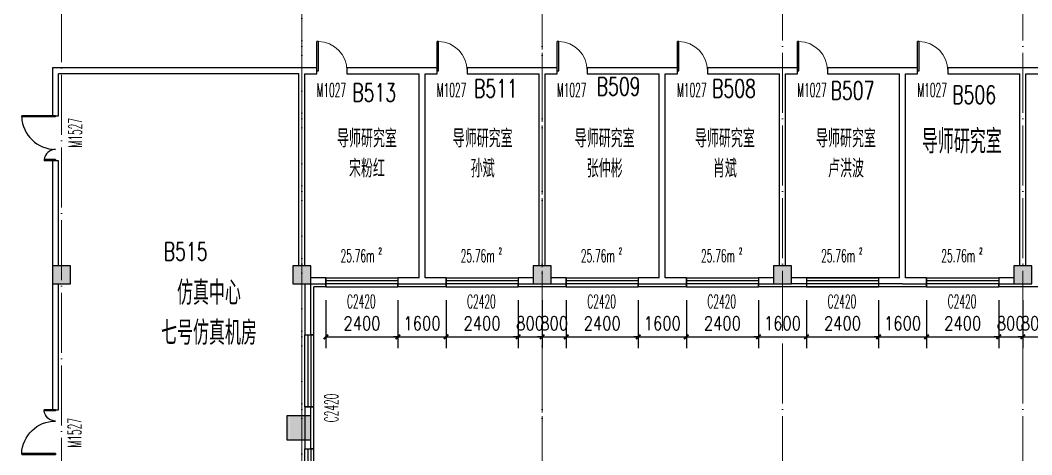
# Model space of a CAD drawing. Extents: x 1417642 to 3570900, y 124798 to 1191112.
# Drawn here: x 1523626 to 1557303, y 174833 to 189315 of the extents above; entities that cross this region are included whole.
import ezdxf

# ---------------------------------------------------------------- set-up
doc = ezdxf.new("R2010")
doc.units = 0
doc.header["$LTSCALE"] = 1000
doc.header["$MEASUREMENT"] = 0
doc.linetypes.add('DOTE', pattern=[2.42, 2, -0.2, 0.02, -0.2])
doc.layers.get('0').update_dxf_attribs({"linetype": 'CONTINUOUS'})
doc.layers.get('Defpoints').update_dxf_attribs({"linetype": 'CONTINUOUS'})
for name, color, linetype in [('colu', 2, 'CONTINUOUS'), ('COLUMN', 9, 'CONTINUOUS'), ('DOTE', 1, 'DOTE'), ('PUB_DIM', 3, 'CONTINUOUS'), ('PUB_HATCH', 8, 'CONTINUOUS'), ('PUB_TEXT', 40, 'CONTINUOUS'), ('SPACE', 7, 'CONTINUOUS'), ('SURFACE', 6, 'CONTINUOUS'), ('tiaozheng', 20, 'CONTINUOUS'), ('WALL', 4, 'CONTINUOUS'), ('WINDOW', 2, 'CONTINUOUS'), ('WINDOW_TEXT', 7, 'CONTINUOUS'), ('填充', 252, 'CONTINUOUS'), ('柱填充', 8, 'CONTINUOUS')]:
    doc.layers.add(name, color=color, linetype=linetype)
doc.styles.add('_TCH_SPACE', font='ROMANS', dxfattribs={"width": 0.7, "height": 5, "bigfont": 'Z'})
doc.styles.add('_TCH_WINDOW', font='ROMANS.shx', dxfattribs={"width": 0.7, "height": 400, "bigfont": 'Z.shx'})
doc.styles.add('DIM_FONT', font='SIMPLEX.shx', dxfattribs={"width": 0.8})
doc.styles.add('Z', font='ROMANS', dxfattribs={"width": 0.7, "bigfont": 'Z'})
doc.dimstyles.new('DIMN150', dxfattribs={"dimscale": 1.5, "dimtxt": 300, "dimasz": 100, "dimexe": 250, "dimexo": 300, "dimgap": 150, "dimtad": 1, "dimdec": 0, "dimzin": 0, "dimdsep": 46, "dimtxsty": 'DIM_FONT', "dimblk": 'ARCHTICK', "dimcen": 0.09, "dimdle": 1.5, "dimclrt": 7, "dimazin": 2, "dimtfac": 1, "dimtdec": 0, "dimtix": 1, "dimtmove": 2, "dimatfit": 3, "dimldrblk": 'ARCHTICK', "dimfxl": 1, "dimtolj": 1, "dimtzin": 0, "dimarcsym": 0})

# ---------------------------------------------------------------- blocks, each defined once
blk = doc.blocks.new('i89')
at = {"layer": '柱填充'}
h = blk.add_hatch(color=256, dxfattribs=at)
h.paths.add_polyline_path([(1555333, 501498), (1555333, 502098), (1554733, 502098), (1554733, 501498)])
h.paths.add_polyline_path([(1525733, 501498), (1525733, 502098), (1525133, 502098), (1525133, 501498)])
h.paths.add_polyline_path([(1517733, 501498), (1517733, 502098), (1517133, 502098), (1517133, 501498)])
h.paths.add_polyline_path([(1509733, 501498), (1509733, 502098), (1509133, 502098), (1509133, 501498)])
h.paths.add_polyline_path([(1501733, 501498), (1501733, 502098), (1501133, 502098), (1501133, 501498)])
h.paths.add_polyline_path([(1498133, 501498), (1498133, 502098), (1497533, 502098), (1497533, 501498)])
h.paths.add_polyline_path([(1498133, 529448), (1498133, 530148), (1497433, 530148), (1497433, 529448)])
h.paths.add_polyline_path([(1498133, 537448), (1498133, 538148), (1497433, 538148), (1497433, 537448)])
h.paths.add_polyline_path([(1541783, 545398), (1541783, 546098), (1541083, 546098), (1541083, 545398)])
h.paths.add_polyline_path([(1565333, 559098), (1565333, 559698), (1564733, 559698), (1564733, 559098)])
h.paths.add_polyline_path([(1565383, 549098), (1565383, 549798), (1564683, 549798), (1564683, 549098)])
h.paths.add_polyline_path([(1565333, 545498), (1565333, 546098), (1564733, 546098), (1564733, 545498)])
h.paths.add_polyline_path([(1565383, 538098), (1564683, 538098), (1564683, 537498), (1565383, 537498)])
h.paths.add_polyline_path([(1565333, 529498), (1565333, 530098), (1564733, 530098), (1564733, 529498)])
h.paths.add_polyline_path([(1565333, 519498), (1565333, 520098), (1564733, 520098), (1564733, 519498)])
h.paths.add_polyline_path([(1565333, 511498), (1565333, 512098), (1564733, 512098), (1564733, 511498)])
h.paths.add_polyline_path([(1565333, 501498), (1565333, 502098), (1564733, 502098), (1564733, 501498)])
h.paths.add_polyline_path([(1555333, 559098), (1555333, 559698), (1554733, 559698), (1554733, 559098)])
h.paths.add_polyline_path([(1555333, 549098), (1555333, 549698), (1554733, 549698), (1554733, 549098)])
h.paths.add_polyline_path([(1555333, 545498), (1555333, 546098), (1554733, 546098), (1554733, 545498)])
h.paths.add_polyline_path([(1555333, 537498), (1555333, 538098), (1554733, 538098), (1554733, 537498)])
h.paths.add_polyline_path([(1555433, 529448), (1555433, 530148), (1554733, 530148), (1554733, 529448)])
h.paths.add_polyline_path([(1555433, 519448), (1555433, 520148), (1554733, 520148), (1554733, 519448)])
h.paths.add_polyline_path([(1555433, 511498), (1555433, 512198), (1554733, 512198), (1554733, 511498)])
h.paths.add_polyline_path([(1551733, 557298), (1551733, 557898), (1551133, 557898), (1551133, 557298)])
h.paths.add_polyline_path([(1551783, 549098), (1551783, 549798), (1551083, 549798), (1551083, 549098)])
h.paths.add_polyline_path([(1551733, 545498), (1551733, 546098), (1551133, 546098), (1551133, 545498)])
h.paths.add_polyline_path([(1551733, 537498), (1551733, 538098), (1551133, 538098), (1551133, 537498)])
h.paths.add_polyline_path([(1551733, 529498), (1551733, 530098), (1551133, 530098), (1551133, 529498)])
h.paths.add_polyline_path([(1551733, 519498), (1551733, 520098), (1551133, 520098), (1551133, 519498)])
h.paths.add_polyline_path([(1551783, 511498), (1551783, 512198), (1551083, 512198), (1551083, 511498)])
h.paths.add_polyline_path([(1551733, 501498), (1551733, 502098), (1551133, 502098), (1551133, 501498)])
h.paths.add_polyline_path([(1541733, 559098), (1541733, 559698), (1541133, 559698), (1541133, 559098)])
h.paths.add_polyline_path([(1541733, 557298), (1541733, 557898), (1541133, 557898), (1541133, 557298)])
h.paths.add_polyline_path([(1541783, 549098), (1541783, 549798), (1541083, 549798), (1541083, 549098)])
h.paths.add_polyline_path([(1541733, 537498), (1541733, 538298), (1541133, 538298), (1541133, 537498)])
h.paths.add_polyline_path([(1541733, 519298), (1541733, 520098), (1541133, 520098), (1541133, 519298)])
h.paths.add_polyline_path([(1541833, 511498), (1541833, 512298), (1541033, 512298), (1541033, 511498)])
h.paths.add_polyline_path([(1541733, 501498), (1541733, 502098), (1541133, 502098), (1541133, 501498)])
h.paths.add_polyline_path([(1533733, 559098), (1533733, 559698), (1533133, 559698), (1533133, 559098)])
h.paths.add_polyline_path([(1533783, 549098), (1533783, 549798), (1533083, 549798), (1533083, 549098)])
h.paths.add_polyline_path([(1533733, 545498), (1533733, 546098), (1533133, 546098), (1533133, 545498)])
h.paths.add_polyline_path([(1533733, 537498), (1533733, 538298), (1533133, 538298), (1533133, 537498)])
h.paths.add_polyline_path([(1533733, 519298), (1533733, 520098), (1533133, 520098), (1533133, 519298)])
h.paths.add_polyline_path([(1533833, 511498), (1533833, 512298), (1533033, 512298), (1533033, 511498)])
h.paths.add_polyline_path([(1533733, 501498), (1533733, 502098), (1533133, 502098), (1533133, 501498)])
h.paths.add_polyline_path([(1525733, 559098), (1525733, 559698), (1525133, 559698), (1525133, 559098)])
h.paths.add_polyline_path([(1525783, 549098), (1525783, 549798), (1525083, 549798), (1525083, 549098)])
h.paths.add_polyline_path([(1525733, 545498), (1525733, 546098), (1525133, 546098), (1525133, 545498)])
h.paths.add_polyline_path([(1525733, 537498), (1525733, 538298), (1525133, 538298), (1525133, 537498)])
h.paths.add_polyline_path([(1525733, 519298), (1525733, 520098), (1525133, 520098), (1525133, 519298)])
h.paths.add_polyline_path([(1525833, 511498), (1525833, 512298), (1525033, 512298), (1525033, 511498)])
h.paths.add_polyline_path([(1517733, 559098), (1517733, 559698), (1517133, 559698), (1517133, 559098)])
h.paths.add_polyline_path([(1517783, 549098), (1517783, 549798), (1517083, 549798), (1517083, 549098)])
h.paths.add_polyline_path([(1517733, 545498), (1517733, 546098), (1517133, 546098), (1517133, 545498)])
h.paths.add_polyline_path([(1517733, 537498), (1517733, 538298), (1517133, 538298), (1517133, 537498)])
h.paths.add_polyline_path([(1517733, 519298), (1517733, 520098), (1517133, 520098), (1517133, 519298)])
h.paths.add_polyline_path([(1517833, 511498), (1517833, 512298), (1517033, 512298), (1517033, 511498)])
h.paths.add_polyline_path([(1509733, 559098), (1509733, 559698), (1509133, 559698), (1509133, 559098)])
h.paths.add_polyline_path([(1509783, 549098), (1509783, 549798), (1509083, 549798), (1509083, 549098)])
h.paths.add_polyline_path([(1509733, 545498), (1509733, 546098), (1509133, 546098), (1509133, 545498)])
h.paths.add_polyline_path([(1509733, 537498), (1509733, 538298), (1509133, 538298), (1509133, 537498)])
h.paths.add_polyline_path([(1509733, 519298), (1509733, 520098), (1509133, 520098), (1509133, 519298)])
h.paths.add_polyline_path([(1509833, 511498), (1509833, 512298), (1509033, 512298), (1509033, 511498)])
h.paths.add_polyline_path([(1509733, 480798), (1509733, 481398), (1509133, 481398), (1509133, 480798)])
h.paths.add_polyline_path([(1501733, 559098), (1501733, 559698), (1501133, 559698), (1501133, 559098)])
h.paths.add_polyline_path([(1501733, 549098), (1501733, 549698), (1501133, 549698), (1501133, 549098)])
h.paths.add_polyline_path([(1501733, 545498), (1501733, 546098), (1501133, 546098), (1501133, 545498)])
h.paths.add_polyline_path([(1501733, 537498), (1501733, 538098), (1501133, 538098), (1501133, 537498)])
h.paths.add_polyline_path([(1501733, 529498), (1501733, 530098), (1501133, 530098), (1501133, 529498)])
h.paths.add_polyline_path([(1501733, 519498), (1501733, 520098), (1501133, 520098), (1501133, 519498)])
h.paths.add_polyline_path([(1501833, 511498), (1501833, 512198), (1501133, 512198), (1501133, 511498)])
h.paths.add_polyline_path([(1501733, 480798), (1501733, 481398), (1501133, 481398), (1501133, 480798)])
h.paths.add_polyline_path([(1498133, 559098), (1498133, 559698), (1497533, 559698), (1497533, 559098)])
h.paths.add_polyline_path([(1498183, 549098), (1498183, 549798), (1497483, 549798), (1497483, 549098)])
h.paths.add_polyline_path([(1498133, 545498), (1498133, 546098), (1497533, 546098), (1497533, 545498)])
h.paths.add_polyline_path([(1498133, 519448), (1498133, 520148), (1497433, 520148), (1497433, 519448)])
h.paths.add_polyline_path([(1498133, 511448), (1498133, 512148), (1497433, 512148), (1497433, 511448)])
h.paths.add_polyline_path([(1498133, 480798), (1498133, 481398), (1497533, 481398), (1497533, 480798)])
h.paths.add_polyline_path([(1488133, 559098), (1488133, 559698), (1487533, 559698), (1487533, 559098)])
h.paths.add_polyline_path([(1488233, 549098), (1488233, 549798), (1487533, 549798), (1487533, 549098)])
h.paths.add_polyline_path([(1488133, 545498), (1488133, 546098), (1487533, 546098), (1487533, 545498)])
h.paths.add_polyline_path([(1488133, 537498), (1488133, 538098), (1487533, 538098), (1487533, 537498)])
h.paths.add_polyline_path([(1488133, 529498), (1488133, 530098), (1487533, 530098), (1487533, 529498)])
h.paths.add_polyline_path([(1488133, 519498), (1488133, 520098), (1487533, 520098), (1487533, 519498)])
h.paths.add_polyline_path([(1488133, 511498), (1488133, 512098), (1487533, 512098), (1487533, 511498)])
h.paths.add_polyline_path([(1488133, 501498), (1488133, 502098), (1487533, 502098), (1487533, 501498)])
h.paths.add_polyline_path([(1488133, 480798), (1488133, 481398), (1487533, 481398), (1487533, 480798)])
h.paths.add_polyline_path([(1498133, 484398), (1498133, 485198), (1497433, 485198), (1497433, 484398)])
h.paths.add_polyline_path([(1498134, 496298), (1498134, 497098), (1497433, 497098), (1497433, 496298)])
h.paths.add_polyline_path([(1487533, 497098), (1487533, 496298), (1488233, 496298), (1488233, 497098)])
h.paths.add_polyline_path([(1487533, 485198), (1487533, 484398), (1488233, 484398), (1488233, 485198)])
h.paths.add_polyline_path([(1509733, 496298), (1509733, 497098), (1509033, 497098), (1509033, 496298)])
h.paths.add_polyline_path([(1509733, 484398), (1509733, 485198), (1509033, 485198), (1509033, 484398)])
blk.add_hatch(color=256, dxfattribs=at).paths.add_polyline_path([(1508934, 497098), (1509032, 497098), (1509032, 496298), (1508934, 496298)])
at = {"layer": 'colu'}
for points in [[(1501733, 501498), (1501733, 502098), (1501133, 502098), (1501133, 501498)], [(1509733, 501498), (1509733, 502098), (1509133, 502098), (1509133, 501498)], [(1517733, 501498), (1517733, 502098), (1517133, 502098), (1517133, 501498)], [(1525733, 501498), (1525733, 502098), (1525133, 502098), (1525133, 501498)], [(1533733, 501498), (1533733, 502098), (1533133, 502098), (1533133, 501498)], [(1509733, 496298), (1509733, 497098), (1508933, 497098), (1508933, 496298)]]:
    blk.add_lwpolyline(points, close=True, dxfattribs=at)
blk = doc.blocks.new('_ArchTick')
at = {"color": 0, "linetype": 'ByBlock', "const_width": 0.4}
blk.add_lwpolyline([(-0.5, -0.5), (0.5, 0.5)], dxfattribs=at)
blk = doc.blocks.new('*D786')
at = {"layer": 'Defpoints', "color": 0}
for p in [(1533803, 180433), (1536203, 180433), (1536203, 178762)]:
    blk.add_point(p, dxfattribs=at)
at = {"layer": 'PUB_DIM', "color": 0, "lineweight": -2}
for p, q in [((1533803, 179983), (1533803, 178387)), ((1536203, 179983), (1536203, 178387)), ((1533801, 178762), (1536205, 178762))]:
    blk.add_line(p, q, dxfattribs=at)
at = {"layer": 'PUB_DIM', "color": 0, "lineweight": -2, "xscale": 150, "yscale": 150, "zscale": 150, "rotation": 180}
blk.add_blockref('_ArchTick', (1533803, 178762), dxfattribs=at)
at = {"layer": 'PUB_DIM', "color": 0, "lineweight": -2, "xscale": 150, "yscale": 150, "zscale": 150}
blk.add_blockref('_ArchTick', (1536203, 178762), dxfattribs=at)
at = {"layer": 'PUB_DIM', "color": 7, "insert": (1535003, 179212), "char_height": 450, "attachment_point": 5, "style": 'DIM_FONT'}
blk.add_mtext('\\A1;2400', dxfattribs=at)
blk = doc.blocks.new('*D787')
at = {"layer": 'Defpoints', "color": 0}
for p in [(1536203, 180433), (1537803, 180433), (1537803, 178762)]:
    blk.add_point(p, dxfattribs=at)
at = {"layer": 'PUB_DIM', "color": 0, "lineweight": -2}
for p, q in [((1536203, 179983), (1536203, 178387)), ((1537803, 179983), (1537803, 178387)), ((1536203, 178762), (1536053, 178762)), ((1536203, 178762), (1537803, 178762)), ((1537803, 178762), (1537953, 178762))]:
    blk.add_line(p, q, dxfattribs=at)
at = {"layer": 'PUB_DIM', "color": 0, "lineweight": -2, "xscale": 150, "yscale": 150, "zscale": 150}
blk.add_blockref('_ArchTick', (1536203, 178762), dxfattribs=at)
at = {"layer": 'PUB_DIM', "color": 0, "lineweight": -2, "xscale": 150, "yscale": 150, "zscale": 150, "rotation": 180}
blk.add_blockref('_ArchTick', (1537803, 178762), dxfattribs=at)
at = {"layer": 'PUB_DIM', "color": 7, "insert": (1537003, 179212), "char_height": 450, "attachment_point": 5, "style": 'DIM_FONT'}
blk.add_mtext('\\A1;1600', dxfattribs=at)
blk = doc.blocks.new('*D788')
at = {"layer": 'Defpoints', "color": 0}
for p in [(1537803, 180433), (1540203, 180433), (1540203, 178762)]:
    blk.add_point(p, dxfattribs=at)
at = {"layer": 'PUB_DIM', "color": 0, "lineweight": -2}
for p, q in [((1537803, 179983), (1537803, 178387)), ((1540203, 179983), (1540203, 178387)), ((1537801, 178762), (1540205, 178762))]:
    blk.add_line(p, q, dxfattribs=at)
at = {"layer": 'PUB_DIM', "color": 0, "lineweight": -2, "xscale": 150, "yscale": 150, "zscale": 150, "rotation": 180}
blk.add_blockref('_ArchTick', (1537803, 178762), dxfattribs=at)
at = {"layer": 'PUB_DIM', "color": 0, "lineweight": -2, "xscale": 150, "yscale": 150, "zscale": 150}
blk.add_blockref('_ArchTick', (1540203, 178762), dxfattribs=at)
at = {"layer": 'PUB_DIM', "color": 7, "insert": (1539003, 179212), "char_height": 450, "attachment_point": 5, "style": 'DIM_FONT'}
blk.add_mtext('\\A1;2400', dxfattribs=at)
blk = doc.blocks.new('*D789')
at = {"layer": 'Defpoints', "color": 0}
for p in [(1540203, 180433), (1541003, 180433), (1541003, 178762)]:
    blk.add_point(p, dxfattribs=at)
at = {"layer": 'PUB_DIM', "color": 0, "lineweight": -2}
for p, q in [((1540203, 179983), (1540203, 178387)), ((1541003, 179983), (1541003, 178387)), ((1540203, 178762), (1540053, 178762)), ((1540203, 178762), (1541003, 178762)), ((1541003, 178762), (1541153, 178762))]:
    blk.add_line(p, q, dxfattribs=at)
at = {"layer": 'PUB_DIM', "color": 0, "lineweight": -2, "xscale": 150, "yscale": 150, "zscale": 150}
blk.add_blockref('_ArchTick', (1540203, 178762), dxfattribs=at)
at = {"layer": 'PUB_DIM', "color": 0, "lineweight": -2, "xscale": 150, "yscale": 150, "zscale": 150, "rotation": 180}
blk.add_blockref('_ArchTick', (1541003, 178762), dxfattribs=at)
at = {"layer": 'PUB_DIM', "color": 7, "insert": (1540603, 179212), "char_height": 450, "attachment_point": 5, "style": 'DIM_FONT'}
blk.add_mtext('\\A1;800', dxfattribs=at)
blk = doc.blocks.new('*D790')
at = {"layer": 'Defpoints', "color": 0}
for p in [(1541003, 180433), (1541803, 180433), (1541803, 178762)]:
    blk.add_point(p, dxfattribs=at)
at = {"layer": 'PUB_DIM', "color": 0, "lineweight": -2}
for p, q in [((1541003, 179983), (1541003, 178387)), ((1541803, 179983), (1541803, 178387)), ((1541003, 178762), (1540853, 178762)), ((1541003, 178762), (1541803, 178762)), ((1541803, 178762), (1541953, 178762))]:
    blk.add_line(p, q, dxfattribs=at)
at = {"layer": 'PUB_DIM', "color": 0, "lineweight": -2, "xscale": 150, "yscale": 150, "zscale": 150}
blk.add_blockref('_ArchTick', (1541003, 178762), dxfattribs=at)
at = {"layer": 'PUB_DIM', "color": 0, "lineweight": -2, "xscale": 150, "yscale": 150, "zscale": 150, "rotation": 180}
blk.add_blockref('_ArchTick', (1541803, 178762), dxfattribs=at)
at = {"layer": 'PUB_DIM', "color": 7, "insert": (1541403, 179212), "char_height": 450, "attachment_point": 5, "style": 'DIM_FONT'}
blk.add_mtext('\\A1;800', dxfattribs=at)
blk = doc.blocks.new('*D791')
at = {"layer": 'Defpoints', "color": 0}
for p in [(1541803, 180433), (1544203, 180433), (1544203, 178762)]:
    blk.add_point(p, dxfattribs=at)
at = {"layer": 'PUB_DIM', "color": 0, "lineweight": -2}
for p, q in [((1541803, 179983), (1541803, 178387)), ((1544203, 179983), (1544203, 178387)), ((1541801, 178762), (1544205, 178762))]:
    blk.add_line(p, q, dxfattribs=at)
at = {"layer": 'PUB_DIM', "color": 0, "lineweight": -2, "xscale": 150, "yscale": 150, "zscale": 150, "rotation": 180}
blk.add_blockref('_ArchTick', (1541803, 178762), dxfattribs=at)
at = {"layer": 'PUB_DIM', "color": 0, "lineweight": -2, "xscale": 150, "yscale": 150, "zscale": 150}
blk.add_blockref('_ArchTick', (1544203, 178762), dxfattribs=at)
at = {"layer": 'PUB_DIM', "color": 7, "insert": (1543003, 179212), "char_height": 450, "attachment_point": 5, "style": 'DIM_FONT'}
blk.add_mtext('\\A1;2400', dxfattribs=at)
blk = doc.blocks.new('*D792')
at = {"layer": 'Defpoints', "color": 0}
for p in [(1544203, 180433), (1545803, 180433), (1545803, 178762)]:
    blk.add_point(p, dxfattribs=at)
at = {"layer": 'PUB_DIM', "color": 0, "lineweight": -2}
for p, q in [((1544203, 179983), (1544203, 178387)), ((1545803, 179983), (1545803, 178387)), ((1544203, 178762), (1544053, 178762)), ((1544203, 178762), (1545803, 178762)), ((1545803, 178762), (1545953, 178762))]:
    blk.add_line(p, q, dxfattribs=at)
at = {"layer": 'PUB_DIM', "color": 0, "lineweight": -2, "xscale": 150, "yscale": 150, "zscale": 150}
blk.add_blockref('_ArchTick', (1544203, 178762), dxfattribs=at)
at = {"layer": 'PUB_DIM', "color": 0, "lineweight": -2, "xscale": 150, "yscale": 150, "zscale": 150, "rotation": 180}
blk.add_blockref('_ArchTick', (1545803, 178762), dxfattribs=at)
at = {"layer": 'PUB_DIM', "color": 7, "insert": (1545003, 179212), "char_height": 450, "attachment_point": 5, "style": 'DIM_FONT'}
blk.add_mtext('\\A1;1600', dxfattribs=at)
blk = doc.blocks.new('*D793')
at = {"layer": 'Defpoints', "color": 0}
for p in [(1545803, 180433), (1548203, 180433), (1548203, 178762)]:
    blk.add_point(p, dxfattribs=at)
at = {"layer": 'PUB_DIM', "color": 0, "lineweight": -2}
for p, q in [((1545803, 179983), (1545803, 178387)), ((1548203, 179983), (1548203, 178387)), ((1545801, 178762), (1548205, 178762))]:
    blk.add_line(p, q, dxfattribs=at)
at = {"layer": 'PUB_DIM', "color": 0, "lineweight": -2, "xscale": 150, "yscale": 150, "zscale": 150, "rotation": 180}
blk.add_blockref('_ArchTick', (1545803, 178762), dxfattribs=at)
at = {"layer": 'PUB_DIM', "color": 0, "lineweight": -2, "xscale": 150, "yscale": 150, "zscale": 150}
blk.add_blockref('_ArchTick', (1548203, 178762), dxfattribs=at)
at = {"layer": 'PUB_DIM', "color": 7, "insert": (1547003, 179212), "char_height": 450, "attachment_point": 5, "style": 'DIM_FONT'}
blk.add_mtext('\\A1;2400', dxfattribs=at)
blk = doc.blocks.new('*D794')
at = {"layer": 'Defpoints', "color": 0}
for p in [(1548203, 180433), (1549803, 180433), (1549803, 178762)]:
    blk.add_point(p, dxfattribs=at)
at = {"layer": 'PUB_DIM', "color": 0, "lineweight": -2}
for p, q in [((1548203, 179983), (1548203, 178387)), ((1549803, 179983), (1549803, 178387)), ((1548203, 178762), (1548053, 178762)), ((1548203, 178762), (1549803, 178762)), ((1549803, 178762), (1549953, 178762))]:
    blk.add_line(p, q, dxfattribs=at)
at = {"layer": 'PUB_DIM', "color": 0, "lineweight": -2, "xscale": 150, "yscale": 150, "zscale": 150}
blk.add_blockref('_ArchTick', (1548203, 178762), dxfattribs=at)
at = {"layer": 'PUB_DIM', "color": 0, "lineweight": -2, "xscale": 150, "yscale": 150, "zscale": 150, "rotation": 180}
blk.add_blockref('_ArchTick', (1549803, 178762), dxfattribs=at)
at = {"layer": 'PUB_DIM', "color": 7, "insert": (1549003, 179212), "char_height": 450, "attachment_point": 5, "style": 'DIM_FONT'}
blk.add_mtext('\\A1;1600', dxfattribs=at)
blk = doc.blocks.new('*D795')
at = {"layer": 'Defpoints', "color": 0}
for p in [(1549803, 180433), (1552203, 180433), (1552203, 178762)]:
    blk.add_point(p, dxfattribs=at)
at = {"layer": 'PUB_DIM', "color": 0, "lineweight": -2}
for p, q in [((1549803, 179983), (1549803, 178387)), ((1552203, 179983), (1552203, 178387)), ((1549801, 178762), (1552205, 178762))]:
    blk.add_line(p, q, dxfattribs=at)
at = {"layer": 'PUB_DIM', "color": 0, "lineweight": -2, "xscale": 150, "yscale": 150, "zscale": 150, "rotation": 180}
blk.add_blockref('_ArchTick', (1549803, 178762), dxfattribs=at)
at = {"layer": 'PUB_DIM', "color": 0, "lineweight": -2, "xscale": 150, "yscale": 150, "zscale": 150}
blk.add_blockref('_ArchTick', (1552203, 178762), dxfattribs=at)
at = {"layer": 'PUB_DIM', "color": 7, "insert": (1551003, 179212), "char_height": 450, "attachment_point": 5, "style": 'DIM_FONT'}
blk.add_mtext('\\A1;2400', dxfattribs=at)
blk = doc.blocks.new('*D796')
at = {"layer": 'Defpoints', "color": 0}
for p in [(1552203, 180433), (1553803, 180433), (1553803, 178762)]:
    blk.add_point(p, dxfattribs=at)
at = {"layer": 'PUB_DIM', "color": 0, "lineweight": -2}
for p, q in [((1552203, 179983), (1552203, 178387)), ((1553803, 179983), (1553803, 178387)), ((1552203, 178762), (1552053, 178762)), ((1552203, 178762), (1553803, 178762)), ((1553803, 178762), (1553953, 178762))]:
    blk.add_line(p, q, dxfattribs=at)
at = {"layer": 'PUB_DIM', "color": 0, "lineweight": -2, "xscale": 150, "yscale": 150, "zscale": 150}
blk.add_blockref('_ArchTick', (1552203, 178762), dxfattribs=at)
at = {"layer": 'PUB_DIM', "color": 0, "lineweight": -2, "xscale": 150, "yscale": 150, "zscale": 150, "rotation": 180}
blk.add_blockref('_ArchTick', (1553803, 178762), dxfattribs=at)
at = {"layer": 'PUB_DIM', "color": 7, "insert": (1553003, 179212), "char_height": 450, "attachment_point": 5, "style": 'DIM_FONT'}
blk.add_mtext('\\A1;1600', dxfattribs=at)
blk = doc.blocks.new('*D797')
at = {"layer": 'Defpoints', "color": 0}
for p in [(1553803, 180433), (1556203, 180433), (1556203, 178762)]:
    blk.add_point(p, dxfattribs=at)
at = {"layer": 'PUB_DIM', "color": 0, "lineweight": -2}
for p, q in [((1553803, 179983), (1553803, 178387)), ((1556203, 179983), (1556203, 178387)), ((1553801, 178762), (1556205, 178762))]:
    blk.add_line(p, q, dxfattribs=at)
at = {"layer": 'PUB_DIM', "color": 0, "lineweight": -2, "xscale": 150, "yscale": 150, "zscale": 150, "rotation": 180}
blk.add_blockref('_ArchTick', (1553803, 178762), dxfattribs=at)
at = {"layer": 'PUB_DIM', "color": 0, "lineweight": -2, "xscale": 150, "yscale": 150, "zscale": 150}
blk.add_blockref('_ArchTick', (1556203, 178762), dxfattribs=at)
at = {"layer": 'PUB_DIM', "color": 7, "insert": (1555003, 179212), "char_height": 450, "attachment_point": 5, "style": 'DIM_FONT'}
blk.add_mtext('\\A1;2400', dxfattribs=at)
blk = doc.blocks.new('*D798')
at = {"layer": 'Defpoints', "color": 0}
for p in [(1556203, 180433), (1557003, 180433), (1557003, 178762)]:
    blk.add_point(p, dxfattribs=at)
at = {"layer": 'PUB_DIM', "color": 0, "lineweight": -2}
for p, q in [((1556203, 179983), (1556203, 178387)), ((1557003, 179983), (1557003, 178387)), ((1556203, 178762), (1556053, 178762)), ((1556203, 178762), (1557003, 178762)), ((1557003, 178762), (1557153, 178762))]:
    blk.add_line(p, q, dxfattribs=at)
at = {"layer": 'PUB_DIM', "color": 0, "lineweight": -2, "xscale": 150, "yscale": 150, "zscale": 150}
blk.add_blockref('_ArchTick', (1556203, 178762), dxfattribs=at)
at = {"layer": 'PUB_DIM', "color": 0, "lineweight": -2, "xscale": 150, "yscale": 150, "zscale": 150, "rotation": 180}
blk.add_blockref('_ArchTick', (1557003, 178762), dxfattribs=at)
at = {"layer": 'PUB_DIM', "color": 7, "insert": (1556603, 179212), "char_height": 450, "attachment_point": 5, "style": 'DIM_FONT'}
blk.add_mtext('\\A1;800', dxfattribs=at)
blk = doc.blocks.new('*D799')
at = {"layer": 'Defpoints', "color": 0}
for p in [(1557003, 180433), (1557803, 180433), (1557803, 178762)]:
    blk.add_point(p, dxfattribs=at)
at = {"layer": 'PUB_DIM', "color": 0, "lineweight": -2}
for p, q in [((1557003, 179983), (1557003, 178387)), ((1557803, 179983), (1557803, 178387)), ((1557003, 178762), (1556853, 178762)), ((1557003, 178762), (1557803, 178762)), ((1557803, 178762), (1557953, 178762))]:
    blk.add_line(p, q, dxfattribs=at)
at = {"layer": 'PUB_DIM', "color": 0, "lineweight": -2, "xscale": 150, "yscale": 150, "zscale": 150}
blk.add_blockref('_ArchTick', (1557003, 178762), dxfattribs=at)
at = {"layer": 'PUB_DIM', "color": 0, "lineweight": -2, "xscale": 150, "yscale": 150, "zscale": 150, "rotation": 180}
blk.add_blockref('_ArchTick', (1557803, 178762), dxfattribs=at)
at = {"layer": 'PUB_DIM', "color": 7, "insert": (1557403, 179212), "char_height": 450, "attachment_point": 5, "style": 'DIM_FONT'}
blk.add_mtext('\\A1;800', dxfattribs=at)
blk = doc.blocks.new('_FZH')
blk.add_lwpolyline([(-0.5, -0.5), (0.5, -0.5), (0.5, 0.5), (-0.5, 0.5)], close=True)
at = {"layer": 'PUB_HATCH'}
blk.add_solid([(-0.5, -0.5), (0.5, -0.5), (-0.5, 0.5), (0.5, 0.5)], dxfattribs=at)
blk = doc.blocks.new('$TCHSYS$WIN2D')
for p, q in [((-0.5, 0.5), (0.5, 0.5)), ((-0.5, 0.5), (-0.5, -0.5)), ((0.5, 0.5), (0.5, -0.5)), ((0.5, 0.167), (-0.5, 0.167)), ((0.5, -0.167), (-0.5, -0.167)), ((-0.5, -0.5), (0.5, -0.5))]:
    blk.add_line(p, q)
blk = doc.blocks.new('$DorLib2D$00000225')
at = {"color": 0}
for p, q in [((0.475, -0.001), (0.475, 0.752)), ((0.475, 0.752), (0.5, 0.752)), ((0.5, -0.001), (0.5, 0.752)), ((-0.5, 0), (-0.5, 0.252)), ((-0.475, 0.252), (-0.5, 0.252)), ((-0.475, 0), (-0.475, 0.252)), ((-0.475, 0), (-0.5, 0)), ((0.475, -0.001), (0.5, -0.001))]:
    blk.add_line(p, q, dxfattribs=at)
for centre, radius, start, end in [((0.505, -0.002), 0.755, 92.2493, 179.7238), ((-0.501, 0.003), 0.251, 359.7899, 84.0974)]:
    blk.add_arc(centre, radius, start, end, dxfattribs=at)
blk = doc.blocks.new('$DorLib2D$00000001')
for p, q in [((0.45, 0.975), (0.5, 0.975)), ((0.45, 0), (0.45, 0.975)), ((0.5, 0), (0.5, 0.975)), ((0.5, 0), (0.45, 0))]:
    blk.add_line(p, q)
at = {"lineweight": 13}
blk.add_arc((0.475, 0), 0.975, 91.4693, 180, dxfattribs=at)

msp = doc.modelspace()

# ---------------------------------------------------------------- linework, layer by layer
at = {"layer": 'DOTE', "lineweight": 0}
for points in [[(1533003.1, 243884), (1533003.1, 132632.2)], [(1541003.1, 243884), (1541003.1, 132632.2)], [(1549003.1, 243884), (1549003.1, 132632.2)], [(1557003.1, 243884), (1557003.1, 132632.2)], [(1533003.1, 243584), (1533003.1, 132632.2)], [(1541003.1, 243584), (1541003.1, 132632.2)], [(1525003.1, 216532.7), (1525003.1, 132632.2)], [(1533003.1, 198832.7), (1533003.1, 132632.2)], [(1533003.1, 190832.7), (1533003.1, 132632.2)]]:
    msp.add_lwpolyline(points, dxfattribs=at)
at = {"layer": 'SURFACE'}
for p, q in [((1533803.1, 180432.7), (1533803.1, 180532.7)), ((1536203.1, 180432.7), (1536203.1, 180532.7)), ((1537803.1, 180432.7), (1537803.1, 180532.7)), ((1540203.1, 180432.7), (1540203.1, 180532.7)), ((1541803.1, 180432.7), (1541803.1, 180532.7)), ((1544203.1, 180432.7), (1544203.1, 180532.7)), ((1545803.1, 180432.7), (1545803.1, 180532.7)), ((1548203.1, 180432.7), (1548203.1, 180532.7)), ((1553803.1, 180432.7), (1553803.1, 180532.7)), ((1556203.1, 180432.7), (1556203.1, 180532.7)), ((1533803.1, 180432.7), (1533403.1, 180432.7)), ((1533403.1, 178832.7), (1533403.1, 180432.7)), ((1537003.1, 180432.7), (1536203.1, 180432.7)), ((1537803.1, 180432.7), (1537003.1, 180432.7)), ((1541003.1, 180432.7), (1540203.1, 180432.7)), ((1541803.1, 180432.7), (1541003.1, 180432.7)), ((1545003.1, 180432.7), (1544203.1, 180432.7)), ((1545803.1, 180432.7), (1545003.1, 180432.7)), ((1549003.1, 180432.7), (1548203.1, 180432.7)), ((1552100.2, 180432.7), (1549003.1, 180432.7)), ((1553003.1, 180432.7), (1552103.1, 180432.7)), ((1553803.1, 180432.7), (1553003.1, 180432.7)), ((1557003.1, 180432.7), (1556203.1, 180432.7)), ((1557803.1, 180432.7), (1557003.1, 180432.7)), ((1533403.1, 178832.7), (1533303.1, 178832.7)), ((1533403.1, 176432.7), (1533303.1, 176432.7)), ((1533403.1, 175032.7), (1533403.1, 176432.7)), ((1533403.1, 175032.7), (1533303.1, 175032.7))]:
    msp.add_line(p, q, dxfattribs=at)
at = {"layer": 'WALL'}
for p, q in [((1524703.1, 187732.7), (1524703.1, 186132.7)), ((1533003.1, 187732.7), (1524703.1, 187732.7)), ((1533503.3, 187732.7), (1533003.1, 187732.7)), ((1533503.3, 187532.7), (1533503.3, 187732.7)), ((1537003.1, 187732.7), (1534503.3, 187732.7)), ((1534503.3, 187732.7), (1534503.3, 187532.7)), ((1537503.3, 187732.7), (1537003.1, 187732.7)), ((1537503.3, 187532.7), (1537503.3, 187732.7)), ((1541003.1, 187732.7), (1538503.3, 187732.7)), ((1538503.3, 187732.7), (1538503.3, 187532.7)), ((1541503.3, 187732.7), (1541003.1, 187732.7)), ((1541503.3, 187532.7), (1541503.3, 187732.7)), ((1545003.1, 187732.7), (1542503.3, 187732.7)), ((1542503.3, 187732.7), (1542503.3, 187532.7)), ((1545503.3, 187732.7), (1545003.1, 187732.7)), ((1545503.3, 187532.7), (1545503.3, 187732.7)), ((1549003.1, 187732.7), (1546503.3, 187732.7)), ((1546503.3, 187732.7), (1546503.3, 187532.7)), ((1549503.3, 187732.7), (1549003.1, 187732.7)), ((1549503.3, 187532.7), (1549503.3, 187732.7)), ((1553003.1, 187732.7), (1550503.3, 187732.7)), ((1550503.3, 187732.7), (1550503.3, 187532.7)), ((1553503.3, 187732.7), (1553003.1, 187732.7)), ((1553503.3, 187532.7), (1553503.3, 187732.7)), ((1557003.1, 187732.7), (1554503.3, 187732.7)), ((1554503.3, 187732.7), (1554503.3, 187532.7)), ((1557503.3, 187732.7), (1557003.1, 187732.7)), ((1524903.1, 186132.7), (1524903.1, 187532.7)), ((1532903.1, 187532.7), (1524903.1, 187532.7)), ((1532903.1, 181132.7), (1532903.1, 187532.7)), ((1533103.1, 181132.7), (1533103.1, 187532.7)), ((1533103.1, 187532.7), (1533503.3, 187532.7)), ((1534503.3, 187532.7), (1536903.1, 187532.7)), ((1536903.1, 180732.7), (1536903.1, 187532.7)), ((1537103.1, 187532.7), (1537503.3, 187532.7)), ((1537103.1, 180732.7), (1537103.1, 187532.7)), ((1538503.3, 187532.7), (1540903.1, 187532.7)), ((1540903.1, 181132.7), (1540903.1, 187532.7)), ((1541103.1, 181132.7), (1541103.1, 187532.7)), ((1541103.1, 187532.7), (1541503.3, 187532.7)), ((1542503.3, 187532.7), (1544903.1, 187532.7)), ((1544903.1, 180732.7), (1544903.1, 187532.7)), ((1545103.1, 187532.7), (1545503.3, 187532.7)), ((1545103.1, 180732.7), (1545103.1, 187532.7)), ((1546503.3, 187532.7), (1548903.1, 187532.7)), ((1548903.1, 181132.7), (1548903.1, 187532.7)), ((1549103.1, 181132.7), (1549103.1, 187532.7)), ((1549103.1, 187532.7), (1549503.3, 187532.7)), ((1550503.3, 187532.7), (1552903.1, 187532.7)), ((1552903.1, 180732.7), (1552903.1, 187532.7)), ((1553103.1, 187532.7), (1553503.3, 187532.7)), ((1553103.1, 180732.7), (1553103.1, 187532.7)), ((1554503.3, 187532.7), (1556903.1, 187532.7)), ((1556903.1, 181132.7), (1556903.1, 187532.7)), ((1557103.1, 187532.7), (1557503.3, 187532.7)), ((1557103.1, 181132.7), (1557103.1, 187532.7)), ((1524703.1, 186132.7), (1524903.1, 186132.7)), ((1524903.1, 184632.7), (1524703.1, 184632.7)), ((1524703.1, 184632.7), (1524703.1, 181132.7)), ((1524903.1, 181132.7), (1524903.1, 184632.7)), ((1524703.1, 180532.7), (1524703.1, 176332.7)), ((1524903.1, 176332.7), (1524903.1, 180532.7)), ((1533103.1, 180532.7), (1533103.1, 178832.7)), ((1533803.1, 180732.7), (1533303.1, 180732.7)), ((1533303.1, 180532.7), (1533803.1, 180532.7)), ((1533303.1, 178832.7), (1533303.1, 180532.7)), ((1533803.1, 180532.7), (1533803.1, 180732.7)), ((1536903.1, 180732.7), (1536203.1, 180732.7)), ((1536203.1, 180732.7), (1536203.1, 180532.7)), ((1536203.1, 180532.7), (1537003.1, 180532.7)), ((1537003.1, 180532.7), (1537803.1, 180532.7)), ((1537803.1, 180732.7), (1537103.1, 180732.7)), ((1537803.1, 180532.7), (1537803.1, 180732.7)), ((1540703.1, 180732.7), (1540203.1, 180732.7)), ((1540203.1, 180732.7), (1540203.1, 180532.7)), ((1540203.1, 180532.7), (1540703.1, 180532.7)), ((1541803.1, 180732.7), (1541303.1, 180732.7)), ((1541303.1, 180532.7), (1541803.1, 180532.7)), ((1541803.1, 180532.7), (1541803.1, 180732.7)), ((1544903.1, 180732.7), (1544203.1, 180732.7)), ((1544203.1, 180732.7), (1544203.1, 180532.7)), ((1544203.1, 180532.7), (1545003.1, 180532.7)), ((1545003.1, 180532.7), (1545803.1, 180532.7)), ((1545803.1, 180732.7), (1545103.1, 180732.7)), ((1545803.1, 180532.7), (1545803.1, 180732.7)), ((1548703.1, 180732.7), (1548203.1, 180732.7)), ((1548203.1, 180732.7), (1548203.1, 180532.7)), ((1548203.1, 180532.7), (1548703.1, 180532.7)), ((1552100.2, 180732.7), (1549303.1, 180732.7)), ((1552100.2, 180532.7), (1549303.1, 180532.7)), ((1552903.1, 180732.7), (1552103.1, 180732.7)), ((1553003.1, 180532.7), (1552103.1, 180532.7)), ((1553003.1, 180532.7), (1553803.1, 180532.7)), ((1553803.1, 180732.7), (1553103.1, 180732.7)), ((1553803.1, 180532.7), (1553803.1, 180732.7)), ((1556703.1, 180732.7), (1556203.1, 180732.7)), ((1556203.1, 180732.7), (1556203.1, 180532.7)), ((1556203.1, 180532.7), (1556703.1, 180532.7)), ((1533103.1, 178832.7), (1533303.1, 178832.7)), ((1524703.1, 176332.7), (1524903.1, 176332.7)), ((1533303.1, 176432.7), (1533103.1, 176432.7)), ((1533103.1, 176432.7), (1533103.1, 175032.7)), ((1533303.1, 175032.7), (1533303.1, 176432.7)), ((1533103.1, 175032.7), (1533303.1, 175032.7))]:
    msp.add_line(p, q, dxfattribs=at)

# ---------------------------------------------------------------- block references
at = {"layer": 'COLUMN', "lineweight": 0, "xscale": 600, "yscale": 600, "zscale": 600}
for p in [(1525003.1, 180832.7), (1533003.1, 180832.7), (1541003.1, 180832.7), (1549003.1, 180832.7), (1557003.1, 180832.7)]:
    msp.add_blockref('_FZH', p, dxfattribs=at)
at = {"layer": 'tiaozheng'}
msp.add_blockref('i89', (23570, -320965.6), dxfattribs=at)
at = {"layer": 'WINDOW', "lineweight": 0}
ref = msp.add_blockref('$DorLib2D$00000001', (1534003.3, 187632.7), dxfattribs=dict(at, xscale=1000, yscale=-1000, zscale=1000, rotation=179.9999999999971))
ref.add_attrib('A', 'M1027', (1533494, 186765.9), dxfattribs={"layer": 'WINDOW_TEXT', "lineweight": 0, "height": 446.25, "rotation": 360, "style": '_TCH_WINDOW', "width": 0.494118})
ref = msp.add_blockref('$DorLib2D$00000001', (1538003.3, 187632.7), dxfattribs=dict(at, xscale=1000, yscale=-1000, zscale=1000, rotation=179.9999999999971))
ref.add_attrib('A', 'M1027', (1537494, 186765.9), dxfattribs={"layer": 'WINDOW_TEXT', "lineweight": 0, "height": 446.25, "rotation": 360, "style": '_TCH_WINDOW', "width": 0.494118})
ref = msp.add_blockref('$DorLib2D$00000001', (1542003.3, 187632.7), dxfattribs=dict(at, xscale=1000, yscale=-1000, zscale=1000, rotation=180.0000000000058))
ref.add_attrib('A', 'M1027', (1541494, 186765.9), dxfattribs={"layer": 'WINDOW_TEXT', "lineweight": 0, "height": 446.25, "style": '_TCH_WINDOW', "width": 0.494118})
ref = msp.add_blockref('$DorLib2D$00000001', (1546003.3, 187632.7), dxfattribs=dict(at, xscale=1000, yscale=-1000, zscale=1000, rotation=180.0000000000058))
ref.add_attrib('A', 'M1027', (1545494, 186765.9), dxfattribs={"layer": 'WINDOW_TEXT', "lineweight": 0, "height": 446.25, "style": '_TCH_WINDOW', "width": 0.494118})
ref = msp.add_blockref('$DorLib2D$00000001', (1550003.3, 187632.7), dxfattribs=dict(at, xscale=1000, yscale=-1000, zscale=1000, rotation=180.0000000000058))
ref.add_attrib('A', 'M1027', (1549494, 186765.9), dxfattribs={"layer": 'WINDOW_TEXT', "lineweight": 0, "height": 446.25, "style": '_TCH_WINDOW', "width": 0.494118})
ref = msp.add_blockref('$DorLib2D$00000001', (1554003.3, 187632.7), dxfattribs=dict(at, xscale=1000, yscale=-1000, zscale=1000, rotation=180.0000000000058))
ref.add_attrib('A', 'M1027', (1553494, 186765.9), dxfattribs={"layer": 'WINDOW_TEXT', "lineweight": 0, "height": 446.25, "style": '_TCH_WINDOW', "width": 0.494118})
ref = msp.add_blockref('$DorLib2D$00000225', (1524803.1, 185382.7), dxfattribs=dict(at, xscale=1500, yscale=1500, zscale=1500, rotation=90))
ref.add_attrib('A', 'M1527', (1525679.8, 185073.5), dxfattribs={"layer": 'WINDOW_TEXT', "lineweight": 0, "height": 446.25, "rotation": 90, "style": '_TCH_WINDOW', "width": 0.494118})
at = {"layer": 'WINDOW', "color": 2}
ref = msp.add_blockref('$TCHSYS$WIN2D', (1535003.1, 180582.7), dxfattribs=dict(at, xscale=-2400, yscale=-300, zscale=-2400, rotation=179.9999999999943))
ref.add_attrib('A', 'C2420', (1534504.3, 179722.1), dxfattribs={"layer": 'WINDOW_TEXT', "color": 2, "height": 446.25, "rotation": 360, "style": '_TCH_WINDOW', "width": 0.494118})
ref = msp.add_blockref('$TCHSYS$WIN2D', (1539003.1, 180582.7), dxfattribs=dict(at, xscale=-2400, yscale=-300, zscale=-2400, rotation=179.9999999999946))
ref.add_attrib('A', 'C2420', (1538504.3, 179722.1), dxfattribs={"layer": 'WINDOW_TEXT', "color": 2, "height": 446.25, "rotation": 360, "style": '_TCH_WINDOW', "width": 0.494118})
ref = msp.add_blockref('$TCHSYS$WIN2D', (1543003.1, 180582.7), dxfattribs=dict(at, xscale=-2400, yscale=-300, zscale=-2400, rotation=180.0000000000038))
ref.add_attrib('A', 'C2420', (1542504.3, 179722.1), dxfattribs={"layer": 'WINDOW_TEXT', "color": 2, "height": 446.25, "style": '_TCH_WINDOW', "width": 0.494118})
ref = msp.add_blockref('$TCHSYS$WIN2D', (1547003.1, 180582.7), dxfattribs=dict(at, xscale=-2400, yscale=-300, zscale=-2400, rotation=180.0000000000038))
ref.add_attrib('A', 'C2420', (1546504.3, 179722.1), dxfattribs={"layer": 'WINDOW_TEXT', "color": 2, "height": 446.25, "style": '_TCH_WINDOW', "width": 0.494118})
ref = msp.add_blockref('$TCHSYS$WIN2D', (1551003.1, 180582.7), dxfattribs=dict(at, xscale=-2400, yscale=-300, zscale=-2400, rotation=180.0000000000043))
ref.add_attrib('A', 'C2420', (1550504.3, 179722.1), dxfattribs={"layer": 'WINDOW_TEXT', "color": 2, "height": 446.25, "style": '_TCH_WINDOW', "width": 0.494118})
ref = msp.add_blockref('$TCHSYS$WIN2D', (1555003.1, 180582.7), dxfattribs=dict(at, xscale=-2400, yscale=-300, zscale=-2400, rotation=180))
ref.add_attrib('A', 'C2420', (1554504.3, 179722.1), dxfattribs={"layer": 'WINDOW_TEXT', "color": 2, "height": 446.25, "style": '_TCH_WINDOW', "width": 0.494118})
ref = msp.add_blockref('$TCHSYS$WIN2D', (1533253.1, 177632.7), dxfattribs=dict(at, xscale=2400, yscale=300, zscale=2400, rotation=90))
ref.add_attrib('A', 'C2420', (1534206, 175916.1), dxfattribs={"layer": 'WINDOW_TEXT', "color": 2, "height": 446.25, "rotation": 90, "style": '_TCH_WINDOW', "width": 0.494118})
at = {"layer": 'WINDOW', "lineweight": 0}
ref = msp.add_blockref('$DorLib2D$00000225', (1524803.1, 175582.7), dxfattribs=dict(at, xscale=-1500, yscale=1500, zscale=-1500, rotation=89.9999999999926))
ref.add_attrib('A', 'M1527', (1525656.3, 175073.5), dxfattribs={"layer": 'WINDOW_TEXT', "lineweight": 0, "height": 446.25, "rotation": 90, "style": '_TCH_WINDOW', "width": 0.494118})
at = {"layer": 'WINDOW', "color": 2}
ref = msp.add_blockref('$TCHSYS$WIN2D', (1533253.1, 173832.7), dxfattribs=dict(at, xscale=2400, yscale=300, zscale=2400, rotation=90))
ref.add_attrib('A', 'C2420', (1534206, 173334), dxfattribs={"layer": 'WINDOW_TEXT', "color": 2, "height": 446.25, "rotation": 90, "style": '_TCH_WINDOW', "width": 0.494118})

# ---------------------------------------------------------------- texts
at = {"layer": 'PUB_TEXT', "color": 1, "lineweight": 60, "style": 'Z', "width": 0.7}
for s, p in [('B511', (1538731.9, 186740.6)), ('B509', (1542817.6, 186810.3)), ('B508', (1546658.9, 186740.6)), ('B507', (1550604.9, 186670.8)), ('B513', (1534681.1, 186601)), ('B506', (1554655.6, 186531.2)), ('B515', (1528404.7, 181309.2))]:
    msp.add_text(s, height=600, dxfattribs=at).set_placement(p)
at = {"layer": 'SPACE', "style": '_TCH_SPACE', "width": 0.525}
for s, height, p in [('25.76m', 420, (1534291.1, 181257.2)), ('2', 210, (1535551.1, 181519.7)), ('25.76m', 420, (1538291.1, 181257.2)), ('2', 210, (1539551.1, 181519.7)), ('25.76m', 420, (1542291.1, 181257.2)), ('2', 210, (1543551.1, 181519.7)), ('25.76m', 420, (1546291.1, 181257.2)), ('2', 210, (1547551.1, 181519.7)), ('25.76m', 420, (1550291.1, 181257.2)), ('2', 210, (1551551.1, 181519.7)), ('25.76m', 420, (1554291.1, 181257.2)), ('2', 210, (1555551.1, 181519.7))]:
    msp.add_text(s, height=height, dxfattribs=at).set_placement(p)
at = {"layer": '填充', "char_height": 800, "style": '_TCH_WINDOW'}
for s, insert, width, attachment_point in [('{\\H0.75x;\\C2;导师研究室\\H1.333x;\\P\\H0.75x;宋粉红}', (1535170, 185673.3), 2889.828, 2), ('{\\H0.75x;\\C2;导师研究室\\H1.333x;\\P\\H0.75x;孙斌}', (1539022.6, 185673.3), 2889.828, 2), ('{\\H0.75x;\\C2;导师研究室\\H1.333x;\\P\\H0.75x;张仲彬}', (1543084.2, 185673.3), 2889.828, 2), ('{\\H0.75x;\\C2;导师研究室\\H1.333x;\\P\\H0.75x;肖斌}', (1547086.1, 185673.3), 2889.828, 2), ('{\\H0.75x;\\C2;导师研究室\\H1.333x;\\P\\H0.75x;卢洪波}', (1551117.8, 185673.3), 2889.828, 2), ('{\\C2;导师研究室}', (1553644.9, 185673.3), 2889.828, 1), ('{\\C3;仿真中心\\P七号仿真机房}', (1529909.7, 180629.6), 4494.37, 2)]:
    msp.add_mtext(s, dxfattribs=dict(at, insert=insert, width=width, attachment_point=attachment_point))

# ---------------------------------------------------------------- dimensions: what is measured, and where the dimension line sits
at = {"layer": 'PUB_DIM'}
for p1, p2, picture, middle in [((1533803.1, 180432.7), (1536203.1, 180432.7), '*D786', (1535003.1, 179212)), ((1536203.1, 180432.7), (1537803.1, 180432.7), '*D787', (1537003.1, 179212)), ((1537803.1, 180432.7), (1540203.1, 180432.7), '*D788', (1539003.1, 179212)), ((1540203.1, 180432.7), (1541003.1, 180432.7), '*D789', (1540603.1, 179212)), ((1541003.1, 180432.7), (1541803.1, 180432.7), '*D790', (1541403.1, 179212)), ((1541803.1, 180432.7), (1544203.1, 180432.7), '*D791', (1543003.1, 179212)), ((1544203.1, 180432.7), (1545803.1, 180432.7), '*D792', (1545003.1, 179212)), ((1545803.1, 180432.7), (1548203.1, 180432.7), '*D793', (1547003.1, 179212)), ((1548203.1, 180432.7), (1549803.1, 180432.7), '*D794', (1549003.1, 179212)), ((1549803.1, 180432.7), (1552203.1, 180432.7), '*D795', (1551003.1, 179212)), ((1552203.1, 180432.7), (1553803.1, 180432.7), '*D796', (1553003.1, 179212)), ((1553803.1, 180432.7), (1556203.1, 180432.7), '*D797', (1555003.1, 179212)), ((1556203.1, 180432.7), (1557003.1, 180432.7), '*D798', (1556603.1, 179212)), ((1557003.1, 180432.7), (1557803.1, 180432.7), '*D799', (1557403.1, 179212))]:
    dim = msp.add_aligned_dim(p1=p1, p2=p2, distance=-1670.7, dimstyle='DIMN150', dxfattribs=at)
    dim.commit()
    dim.dimension.update_dxf_attribs({"geometry": picture, "text_midpoint": middle})

doc.saveas('drawing.dxf')
